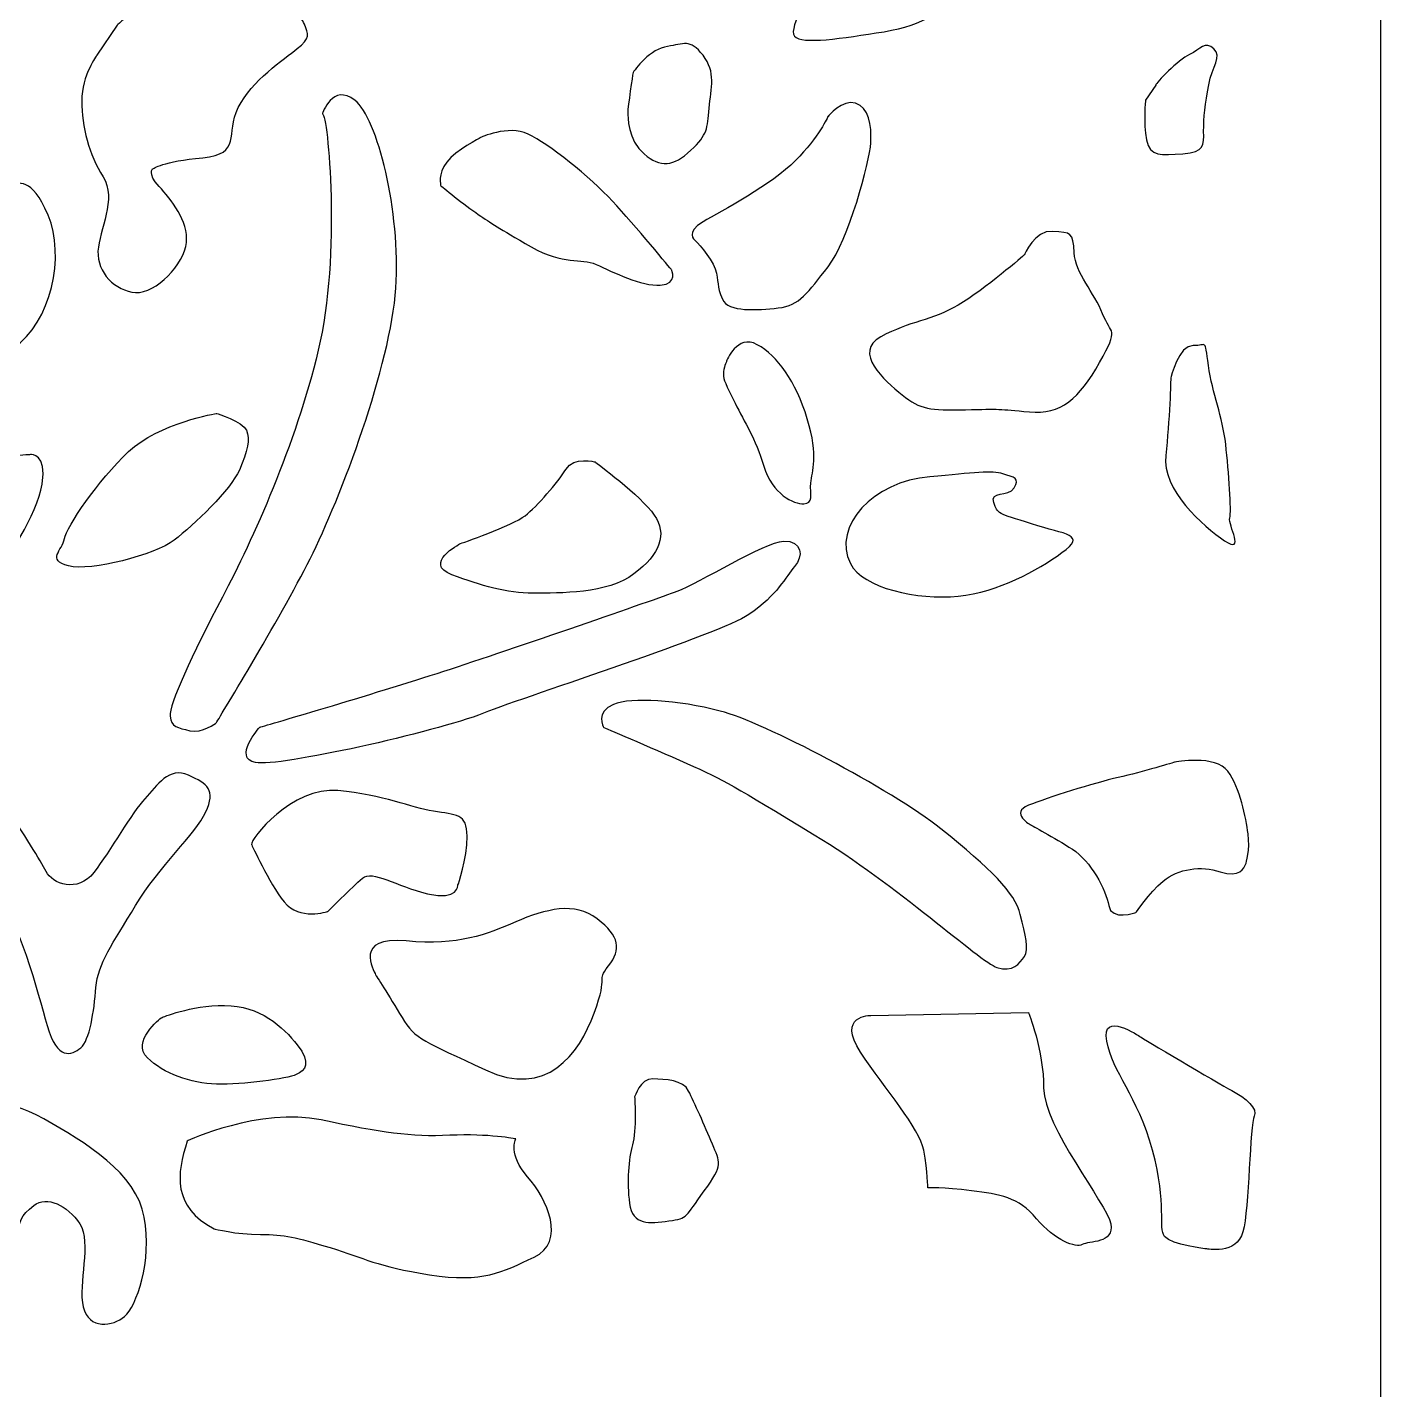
# Model space of a CAD drawing. Header units: centimetres. Extents: x -15.7 to -8.7, y -9 to 9.
# Drawn here: x -11.094 to -8.708, y 4.28 to 6.683 of the extents above; entities that cross this region are included whole.
import ezdxf

# ---------------------------------------------------------------- set-up
doc = ezdxf.new("R2010")
doc.units = ezdxf.units.CM
doc.header["$MEASUREMENT"] = 0
doc.layers.add('layer 1', color=7, linetype='Continuous')

msp = doc.modelspace()

# ---------------------------------------------------------------- linework, layer by layer
at = {"layer": 'layer 1', "color": 250, "lineweight": 30}
for points, knots in [([(-15.65204, 9.00077), (-15.65204, 9.00077), (-8.7077, 9.00077), (-8.7077, 9.00077), (-8.7077, 9.00077), (-8.7077, 9.00077), (-8.7077, -9.00021), (-8.7077, -9.00021), (-8.7077, -9.00021), (-8.7077, -9.00021), (-15.65204, -9.00021), (-15.65204, -9.00021), (-15.65204, -9.00021), (-15.65204, -9.00021), (-15.65204, 9.00077), (-15.65204, 9.00077)], [0, 0, 0, 0, 0.2, 0.2, 0.2, 0.2, 0.4, 0.4, 0.4, 0.4, 0.6, 0.6, 0.6, 0.6, 1, 1, 1, 1]), ([(-9.70706, 6.75182), (-9.70706, 6.75182), (-9.6479, 6.8259), (-9.56724, 6.8441), (-9.56724, 6.8441), (-9.48657, 6.86229), (-9.38259, 6.86229), (-9.38259, 6.86229), (-9.38259, 6.86229), (-9.38259, 6.86229), (-9.36646, 6.86879), (-9.36288, 6.8467), (-9.36288, 6.8467), (-9.35929, 6.8246), (-9.40231, 6.78042), (-9.44176, 6.74663), (-9.44176, 6.74663), (-9.48119, 6.71284), (-9.50987, 6.68684), (-9.58337, 6.67515), (-9.58337, 6.67515), (-9.65686, 6.66345), (-9.72857, 6.65175), (-9.74111, 6.66735), (-9.74111, 6.66735), (-9.75366, 6.68295), (-9.70706, 6.75182), (-9.70706, 6.75182)], [0, 0, 0, 0, 0.125, 0.125, 0.125, 0.125, 0.25, 0.25, 0.25, 0.25, 0.375, 0.375, 0.375, 0.375, 0.5, 0.5, 0.5, 0.5, 0.625, 0.625, 0.625, 0.625, 0.75, 0.75, 0.75, 0.75, 1, 1, 1, 1]), ([(-10.93498, 6.68684), (-10.93498, 6.68684), (-10.85431, 6.76872), (-10.7378, 6.74143), (-10.7378, 6.74143), (-10.62128, 6.71414), (-10.61231, 6.70504), (-10.60515, 6.68815), (-10.60515, 6.68815), (-10.59797, 6.67125), (-10.59439, 6.66345), (-10.61769, 6.64525), (-10.61769, 6.64525), (-10.64099, 6.62707), (-10.69836, 6.58808), (-10.72166, 6.54129), (-10.72166, 6.54129), (-10.74496, 6.4945), (-10.71449, 6.45941), (-10.7844, 6.45292), (-10.7844, 6.45292), (-10.85431, 6.44642), (-10.87224, 6.43343), (-10.87224, 6.43343), (-10.87224, 6.43343), (-10.87224, 6.43343), (-10.88299, 6.42563), (-10.86149, 6.40224), (-10.86149, 6.40224), (-10.83998, 6.37884), (-10.8095, 6.34115), (-10.81309, 6.30347), (-10.81309, 6.30347), (-10.81666, 6.26578), (-10.86686, 6.21249), (-10.90271, 6.21509), (-10.90271, 6.21509), (-10.93856, 6.21769), (-10.97083, 6.25018), (-10.96903, 6.28787), (-10.96903, 6.28787), (-10.96725, 6.32555), (-10.93498, 6.38014), (-10.96007, 6.41913), (-10.96007, 6.41913), (-10.98516, 6.45811), (-10.99772, 6.5075), (-10.99772, 6.55298), (-10.99772, 6.55298), (-10.99772, 6.59847), (-10.97083, 6.63356), (-10.97083, 6.63356), (-10.97083, 6.63356), (-10.97083, 6.63356), (-10.93498, 6.68684), (-10.93498, 6.68684)], [0, 0, 0, 0, 0.0666667, 0.0666667, 0.0666667, 0.0666667, 0.1333333, 0.1333333, 0.1333333, 0.1333333, 0.2, 0.2, 0.2, 0.2, 0.2666667, 0.2666667, 0.2666667, 0.2666667, 0.3333333, 0.3333333, 0.3333333, 0.3333333, 0.4, 0.4, 0.4, 0.4, 0.4666667, 0.4666667, 0.4666667, 0.4666667, 0.5333333, 0.5333333, 0.5333333, 0.5333333, 0.6, 0.6, 0.6, 0.6, 0.6666667, 0.6666667, 0.6666667, 0.6666667, 0.7333333, 0.7333333, 0.7333333, 0.7333333, 0.8, 0.8, 0.8, 0.8, 0.8666667, 0.8666667, 0.8666667, 0.8666667, 1, 1, 1, 1]), ([(-10.02613, 6.60107), (-10.02434, 6.60886), (-9.99387, 6.64525), (-9.96519, 6.64916), (-9.96519, 6.64916), (-9.93651, 6.65305), (-9.92576, 6.66345), (-9.90244, 6.63356), (-9.90244, 6.63356), (-9.87914, 6.60367), (-9.88811, 6.57638), (-9.89169, 6.53999), (-9.89169, 6.53999), (-9.89528, 6.5036), (-9.89349, 6.4945), (-9.92396, 6.46591), (-9.92396, 6.46591), (-9.95443, 6.43732), (-9.97773, 6.43472), (-10.00642, 6.45941), (-10.00642, 6.45941), (-10.0351, 6.48411), (-10.0351, 6.52569), (-10.0351, 6.53349), (-10.0351, 6.53349), (-10.0351, 6.54129), (-10.02613, 6.60107), (-10.02613, 6.60107)], [0, 0, 0, 0, 0.125, 0.125, 0.125, 0.125, 0.25, 0.25, 0.25, 0.25, 0.375, 0.375, 0.375, 0.375, 0.5, 0.5, 0.5, 0.5, 0.625, 0.625, 0.625, 0.625, 0.75, 0.75, 0.75, 0.75, 1, 1, 1, 1]), ([(-9.10445, 6.58063), (-9.10445, 6.5845), (-9.06439, 6.6258), (-9.04481, 6.63484), (-9.04481, 6.63484), (-9.02523, 6.64387), (-9.01722, 6.65936), (-9.00209, 6.64515), (-9.00209, 6.64515), (-8.98695, 6.63097), (-9.00476, 6.61483), (-9.01099, 6.58127), (-9.01099, 6.58127), (-9.01722, 6.54771), (-9.01989, 6.52383), (-9.01989, 6.49932), (-9.01989, 6.49932), (-9.01989, 6.4748), (-9.01722, 6.46253), (-9.05638, 6.45995), (-9.05638, 6.45995), (-9.09554, 6.45737), (-9.11424, 6.45415), (-9.12047, 6.48447), (-9.12047, 6.48447), (-9.1267, 6.5148), (-9.12225, 6.55417), (-9.12225, 6.55417), (-9.12225, 6.55417), (-9.12225, 6.55417), (-9.10445, 6.58063), (-9.10445, 6.58063)], [0, 0, 0, 0, 0.1111111, 0.1111111, 0.1111111, 0.1111111, 0.2222222, 0.2222222, 0.2222222, 0.2222222, 0.3333333, 0.3333333, 0.3333333, 0.3333333, 0.4444444, 0.4444444, 0.4444444, 0.4444444, 0.5555556, 0.5555556, 0.5555556, 0.5555556, 0.6666667, 0.6666667, 0.6666667, 0.6666667, 0.7777778, 0.7777778, 0.7777778, 0.7777778, 1, 1, 1, 1]), ([(-10.57351, 6.53051), (-10.57351, 6.53051), (-10.55551, 6.58528), (-10.51595, 6.55398), (-10.51595, 6.55398), (-10.47639, 6.52268), (-10.43507, 6.35838), (-10.44399, 6.22274), (-10.44399, 6.22274), (-10.45292, 6.08711), (-10.54114, 5.85238), (-10.59509, 5.74545), (-10.59509, 5.74545), (-10.64906, 5.63851), (-10.76058, 5.45594), (-10.76058, 5.45594), (-10.76058, 5.45594), (-10.76058, 5.45594), (-10.78587, 5.43713), (-10.80724, 5.44229), (-10.80724, 5.44229), (-10.8286, 5.44744), (-10.84016, 5.44874), (-10.84194, 5.4681), (-10.84194, 5.4681), (-10.84373, 5.48746), (-10.80375, 5.57592), (-10.74978, 5.67764), (-10.74978, 5.67764), (-10.69583, 5.77936), (-10.62101, 5.94593), (-10.5807, 6.1132), (-10.5807, 6.1132), (-10.54039, 6.28048), (-10.56336, 6.52928), (-10.57351, 6.53051)], [0, 0, 0, 0, 0.1, 0.1, 0.1, 0.1, 0.2, 0.2, 0.2, 0.2, 0.3, 0.3, 0.3, 0.3, 0.4, 0.4, 0.4, 0.4, 0.5, 0.5, 0.5, 0.5, 0.6, 0.6, 0.6, 0.6, 0.7, 0.7, 0.7, 0.7, 0.8, 0.8, 0.8, 0.8, 1, 1, 1, 1]), ([(-9.68196, 6.52569), (-9.68196, 6.52569), (-9.65686, 6.55688), (-9.63356, 6.54909), (-9.63356, 6.54909), (-9.61026, 6.54129), (-9.60488, 6.5114), (-9.60667, 6.47891), (-9.60667, 6.47891), (-9.60846, 6.44642), (-9.64611, 6.30606), (-9.68196, 6.26058), (-9.68196, 6.26058), (-9.71781, 6.21509), (-9.73215, 6.1917), (-9.7698, 6.1878), (-9.7698, 6.1878), (-9.80744, 6.1839), (-9.85764, 6.18001), (-9.86839, 6.20339), (-9.86839, 6.20339), (-9.87914, 6.22679), (-9.87377, 6.23458), (-9.88094, 6.25668), (-9.88094, 6.25668), (-9.88811, 6.27877), (-9.91679, 6.30736), (-9.91679, 6.30736), (-9.91679, 6.30736), (-9.91679, 6.30736), (-9.93471, 6.32166), (-9.90244, 6.33985), (-9.90244, 6.33985), (-9.87018, 6.35804), (-9.78055, 6.40613), (-9.73932, 6.44771), (-9.73932, 6.44771), (-9.69809, 6.4893), (-9.68196, 6.52569), (-9.68196, 6.52569)], [0, 0, 0, 0, 0.0909091, 0.0909091, 0.0909091, 0.0909091, 0.1818182, 0.1818182, 0.1818182, 0.1818182, 0.2727273, 0.2727273, 0.2727273, 0.2727273, 0.3636364, 0.3636364, 0.3636364, 0.3636364, 0.4545455, 0.4545455, 0.4545455, 0.4545455, 0.5454545, 0.5454545, 0.5454545, 0.5454545, 0.6363636, 0.6363636, 0.6363636, 0.6363636, 0.7272727, 0.7272727, 0.7272727, 0.7272727, 0.8181818, 0.8181818, 0.8181818, 0.8181818, 1, 1, 1, 1]), ([(-10.36493, 6.40353), (-10.36493, 6.40353), (-10.37031, 6.42432), (-10.35418, 6.44512), (-10.35418, 6.44512), (-10.33805, 6.46591), (-10.29502, 6.48801), (-10.29502, 6.48801), (-10.29502, 6.48801), (-10.29502, 6.48801), (-10.24662, 6.5114), (-10.21077, 6.4945), (-10.21077, 6.4945), (-10.17493, 6.47761), (-10.10142, 6.41913), (-10.06199, 6.37624), (-10.06199, 6.37624), (-10.02255, 6.33335), (-9.95802, 6.25538), (-9.95802, 6.25538), (-9.95802, 6.25538), (-9.95802, 6.25538), (-9.94547, 6.23069), (-9.97773, 6.22808), (-9.97773, 6.22808), (-10.01, 6.22548), (-10.06199, 6.25148), (-10.09067, 6.26448), (-10.09067, 6.26448), (-10.11935, 6.27746), (-10.14624, 6.26188), (-10.20539, 6.29567), (-10.20539, 6.29567), (-10.26455, 6.32946), (-10.27531, 6.33725), (-10.29861, 6.35285), (-10.29861, 6.35285), (-10.32192, 6.36844), (-10.36493, 6.40353), (-10.36493, 6.40353)], [0, 0, 0, 0, 0.0909091, 0.0909091, 0.0909091, 0.0909091, 0.1818182, 0.1818182, 0.1818182, 0.1818182, 0.2727273, 0.2727273, 0.2727273, 0.2727273, 0.3636364, 0.3636364, 0.3636364, 0.3636364, 0.4545455, 0.4545455, 0.4545455, 0.4545455, 0.5454545, 0.5454545, 0.5454545, 0.5454545, 0.6363636, 0.6363636, 0.6363636, 0.6363636, 0.7272727, 0.7272727, 0.7272727, 0.7272727, 0.8181818, 0.8181818, 0.8181818, 0.8181818, 1, 1, 1, 1]), ([(-11.47634, 6.34895), (-11.42077, 6.36454), (-11.35444, 6.38014), (-11.34369, 6.33856), (-11.34369, 6.33856), (-11.33293, 6.29696), (-11.34907, 6.25538), (-11.32934, 6.23069), (-11.32934, 6.23069), (-11.30963, 6.20599), (-11.23433, 6.1813), (-11.21462, 6.22289), (-11.21462, 6.22289), (-11.19491, 6.26448), (-11.17697, 6.33985), (-11.17697, 6.33985), (-11.17697, 6.33985), (-11.17697, 6.33985), (-11.15009, 6.42302), (-11.12858, 6.41263), (-11.12858, 6.41263), (-11.10706, 6.40224), (-11.08734, 6.42302), (-11.05688, 6.35154), (-11.05688, 6.35154), (-11.0264, 6.28007), (-11.05187, 6.16117), (-11.11782, 6.11762), (-11.11782, 6.11762), (-11.18377, 6.07407), (-11.3138, 6.07376), (-11.39568, 6.10462), (-11.39568, 6.10462), (-11.47755, 6.13548), (-11.52474, 6.13711), (-11.52474, 6.13711), (-11.52474, 6.13711), (-11.52474, 6.13711), (-11.58031, 6.14102), (-11.57493, 6.08903), (-11.57493, 6.08903), (-11.56955, 6.03705), (-11.56239, 5.98636), (-11.56239, 5.98636), (-11.56239, 5.98636), (-11.56239, 5.98636), (-11.5821, 5.92008), (-11.62871, 5.95647), (-11.62871, 5.95647), (-11.71716, 6.02554), (-11.71766, 6.13197), (-11.67531, 6.21639), (-11.67531, 6.21639), (-11.64823, 6.27041), (-11.54304, 6.33023), (-11.47634, 6.34895)], [0, 0, 0, 0, 0.0666667, 0.0666667, 0.0666667, 0.0666667, 0.1333333, 0.1333333, 0.1333333, 0.1333333, 0.2, 0.2, 0.2, 0.2, 0.2666667, 0.2666667, 0.2666667, 0.2666667, 0.3333333, 0.3333333, 0.3333333, 0.3333333, 0.4, 0.4, 0.4, 0.4, 0.4666667, 0.4666667, 0.4666667, 0.4666667, 0.5333333, 0.5333333, 0.5333333, 0.5333333, 0.6, 0.6, 0.6, 0.6, 0.6666667, 0.6666667, 0.6666667, 0.6666667, 0.7333333, 0.7333333, 0.7333333, 0.7333333, 0.8, 0.8, 0.8, 0.8, 0.8666667, 0.8666667, 0.8666667, 0.8666667, 1, 1, 1, 1]), ([(-9.33599, 6.28137), (-9.33599, 6.28137), (-9.31806, 6.32555), (-9.2858, 6.32296), (-9.2858, 6.32296), (-9.25353, 6.32036), (-9.24995, 6.32166), (-9.24815, 6.28526), (-9.24815, 6.28526), (-9.24636, 6.24888), (-9.2123, 6.21509), (-9.19796, 6.1774), (-9.19796, 6.1774), (-9.18363, 6.13971), (-9.16749, 6.1553), (-9.20333, 6.09163), (-9.20333, 6.09163), (-9.23919, 6.02794), (-9.27146, 5.99936), (-9.32702, 6.00455), (-9.32702, 6.00455), (-9.38259, 6.00976), (-9.37722, 6.00976), (-9.43996, 6.00845), (-9.43996, 6.00845), (-9.5027, 6.00716), (-9.51883, 6.00845), (-9.55109, 6.03445), (-9.55109, 6.03445), (-9.58337, 6.06044), (-9.63894, 6.10982), (-9.58875, 6.13711), (-9.58875, 6.13711), (-9.53856, 6.16441), (-9.49912, 6.16571), (-9.45252, 6.193), (-9.45252, 6.193), (-9.4059, 6.22029), (-9.33599, 6.28137), (-9.33599, 6.28137)], [0, 0, 0, 0, 0.0909091, 0.0909091, 0.0909091, 0.0909091, 0.1818182, 0.1818182, 0.1818182, 0.1818182, 0.2727273, 0.2727273, 0.2727273, 0.2727273, 0.3636364, 0.3636364, 0.3636364, 0.3636364, 0.4545455, 0.4545455, 0.4545455, 0.4545455, 0.5454545, 0.5454545, 0.5454545, 0.5454545, 0.6363636, 0.6363636, 0.6363636, 0.6363636, 0.7272727, 0.7272727, 0.7272727, 0.7272727, 0.8181818, 0.8181818, 0.8181818, 0.8181818, 1, 1, 1, 1]), ([(-9.86105, 6.09341), (-9.86105, 6.09341), (-9.84236, 6.1431), (-9.80675, 6.12309), (-9.80675, 6.12309), (-9.77114, 6.10309), (-9.7391, 6.05921), (-9.71863, 5.9921), (-9.71863, 5.9921), (-9.69815, 5.92498), (-9.71061, 5.90046), (-9.71239, 5.87917), (-9.71239, 5.87917), (-9.71418, 5.85787), (-9.70706, 5.84303), (-9.72486, 5.84238), (-9.72486, 5.84238), (-9.74267, 5.84174), (-9.78004, 5.85916), (-9.79517, 5.90885), (-9.79517, 5.90885), (-9.81031, 5.95854), (-9.829, 5.98564), (-9.84591, 6.01985), (-9.84591, 6.01985), (-9.86283, 6.05405), (-9.86638, 6.0605), (-9.86638, 6.07147), (-9.86638, 6.07147), (-9.86638, 6.08244), (-9.86105, 6.09341), (-9.86105, 6.09341)], [0, 0, 0, 0, 0.1111111, 0.1111111, 0.1111111, 0.1111111, 0.2222222, 0.2222222, 0.2222222, 0.2222222, 0.3333333, 0.3333333, 0.3333333, 0.3333333, 0.4444444, 0.4444444, 0.4444444, 0.4444444, 0.5555556, 0.5555556, 0.5555556, 0.5555556, 0.6666667, 0.6666667, 0.6666667, 0.6666667, 0.7777778, 0.7777778, 0.7777778, 0.7777778, 1, 1, 1, 1]), ([(-9.07786, 6.06433), (-9.07786, 6.06433), (-9.06352, 6.12282), (-9.03843, 6.12152), (-9.03843, 6.12152), (-9.01333, 6.12022), (-9.0187, 6.13711), (-9.01154, 6.08643), (-9.01154, 6.08643), (-9.00436, 6.03574), (-8.98644, 5.99675), (-8.98106, 5.94737), (-8.98106, 5.94737), (-8.97568, 5.89799), (-8.9703, 5.82911), (-8.97388, 5.81741), (-8.97388, 5.81741), (-8.97747, 5.80572), (-8.94521, 5.75243), (-8.98285, 5.77712), (-8.98285, 5.77712), (-9.02049, 5.80182), (-9.09399, 5.8681), (-9.08682, 5.92788), (-9.08682, 5.92788), (-9.07965, 5.98766), (-9.07786, 6.06433), (-9.07786, 6.06433)], [0, 0, 0, 0, 0.125, 0.125, 0.125, 0.125, 0.25, 0.25, 0.25, 0.25, 0.375, 0.375, 0.375, 0.375, 0.5, 0.5, 0.5, 0.5, 0.625, 0.625, 0.625, 0.625, 0.75, 0.75, 0.75, 0.75, 1, 1, 1, 1]), ([(-10.75931, 6.00196), (-10.75931, 6.00196), (-10.86149, 5.98506), (-10.91525, 5.93438), (-10.91525, 5.93438), (-10.96903, 5.88369), (-11.02461, 5.80182), (-11.02819, 5.78102), (-11.02819, 5.78102), (-11.03178, 5.76023), (-11.06046, 5.74333), (-11.02102, 5.73294), (-11.02102, 5.73294), (-10.98159, 5.72255), (-10.86865, 5.75243), (-10.8346, 5.77842), (-10.8346, 5.77842), (-10.80053, 5.80442), (-10.73421, 5.8681), (-10.71987, 5.90188), (-10.71987, 5.90188), (-10.70553, 5.93568), (-10.70015, 5.95647), (-10.70732, 5.97207), (-10.70732, 5.97207), (-10.71449, 5.98766), (-10.75931, 6.00196), (-10.75931, 6.00196)], [0, 0, 0, 0, 0.125, 0.125, 0.125, 0.125, 0.25, 0.25, 0.25, 0.25, 0.375, 0.375, 0.375, 0.375, 0.5, 0.5, 0.5, 0.5, 0.625, 0.625, 0.625, 0.625, 0.75, 0.75, 0.75, 0.75, 1, 1, 1, 1]), ([(-11.45303, 5.80052), (-11.45303, 5.80052), (-11.37954, 5.89799), (-11.25585, 5.91229), (-11.25585, 5.91229), (-11.13216, 5.92658), (-11.08734, 5.92918), (-11.08734, 5.92918), (-11.08734, 5.92918), (-11.08734, 5.92918), (-11.05867, 5.93178), (-11.06763, 5.87719), (-11.06763, 5.87719), (-11.07659, 5.82261), (-11.13216, 5.74204), (-11.14651, 5.71604), (-11.14651, 5.71604), (-11.16084, 5.69005), (-11.19132, 5.64327), (-11.23075, 5.66926), (-11.23075, 5.66926), (-11.2702, 5.69525), (-11.32756, 5.72904), (-11.32756, 5.72904), (-11.32756, 5.72904), (-11.32756, 5.72904), (-11.37058, 5.74593), (-11.39208, 5.73553), (-11.39208, 5.73553), (-11.4136, 5.72514), (-11.44586, 5.70565), (-11.44586, 5.70565), (-11.44586, 5.70565), (-11.44586, 5.70565), (-11.50681, 5.68746), (-11.50143, 5.71865), (-11.50143, 5.71865), (-11.49606, 5.74983), (-11.45303, 5.80052), (-11.45303, 5.80052)], [0, 0, 0, 0, 0.0909091, 0.0909091, 0.0909091, 0.0909091, 0.1818182, 0.1818182, 0.1818182, 0.1818182, 0.2727273, 0.2727273, 0.2727273, 0.2727273, 0.3636364, 0.3636364, 0.3636364, 0.3636364, 0.4545455, 0.4545455, 0.4545455, 0.4545455, 0.5454545, 0.5454545, 0.5454545, 0.5454545, 0.6363636, 0.6363636, 0.6363636, 0.6363636, 0.7272727, 0.7272727, 0.7272727, 0.7272727, 0.8181818, 0.8181818, 0.8181818, 0.8181818, 1, 1, 1, 1]), ([(-10.33087, 5.77193), (-10.33087, 5.77193), (-10.3972, 5.73684), (-10.34522, 5.71734), (-10.34522, 5.71734), (-10.29323, 5.69785), (-10.24841, 5.68485), (-10.20181, 5.68485), (-10.20181, 5.68485), (-10.15521, 5.68485), (-10.07094, 5.68356), (-10.02434, 5.71865), (-10.02434, 5.71865), (-9.97773, 5.75373), (-9.96519, 5.78882), (-9.98849, 5.82261), (-9.98849, 5.82261), (-10.0118, 5.8564), (-10.09246, 5.91618), (-10.09246, 5.91618), (-10.09246, 5.91618), (-10.09246, 5.91618), (-10.13011, 5.92658), (-10.14445, 5.90319), (-10.14445, 5.90319), (-10.15879, 5.8798), (-10.19463, 5.83821), (-10.21615, 5.82132), (-10.21615, 5.82132), (-10.23766, 5.80442), (-10.33087, 5.77193), (-10.33087, 5.77193)], [0, 0, 0, 0, 0.1111111, 0.1111111, 0.1111111, 0.1111111, 0.2222222, 0.2222222, 0.2222222, 0.2222222, 0.3333333, 0.3333333, 0.3333333, 0.3333333, 0.4444444, 0.4444444, 0.4444444, 0.4444444, 0.5555556, 0.5555556, 0.5555556, 0.5555556, 0.6666667, 0.6666667, 0.6666667, 0.6666667, 0.7777778, 0.7777778, 0.7777778, 0.7777778, 1, 1, 1, 1]), ([(-9.5027, 5.89019), (-9.42383, 5.89669), (-9.39335, 5.90188), (-9.37364, 5.89539), (-9.37364, 5.89539), (-9.35392, 5.88889), (-9.34316, 5.88759), (-9.35392, 5.8707), (-9.35392, 5.8707), (-9.36467, 5.8538), (-9.39694, 5.8655), (-9.38977, 5.84471), (-9.38977, 5.84471), (-9.38259, 5.82391), (-9.38439, 5.82651), (-9.32344, 5.80702), (-9.32344, 5.80702), (-9.2625, 5.78753), (-9.22485, 5.78882), (-9.26966, 5.75633), (-9.26966, 5.75633), (-9.31448, 5.72384), (-9.3808, 5.68746), (-9.45252, 5.67966), (-9.45252, 5.67966), (-9.52421, 5.67186), (-9.62102, 5.69395), (-9.64252, 5.73684), (-9.64252, 5.73684), (-9.67555, 5.8027), (-9.60228, 5.88199), (-9.5027, 5.89019)], [0, 0, 0, 0, 0.1111111, 0.1111111, 0.1111111, 0.1111111, 0.2222222, 0.2222222, 0.2222222, 0.2222222, 0.3333333, 0.3333333, 0.3333333, 0.3333333, 0.4444444, 0.4444444, 0.4444444, 0.4444444, 0.5555556, 0.5555556, 0.5555556, 0.5555556, 0.6666667, 0.6666667, 0.6666667, 0.6666667, 0.7777778, 0.7777778, 0.7777778, 0.7777778, 1, 1, 1, 1]), ([(-10.68401, 5.44833), (-10.68401, 5.44833), (-10.73242, 5.39374), (-10.69119, 5.38594), (-10.69119, 5.38594), (-10.64996, 5.37815), (-10.37569, 5.43923), (-10.28965, 5.47302), (-10.28965, 5.47302), (-10.2036, 5.50681), (-9.87377, 5.61208), (-9.82178, 5.64716), (-9.82178, 5.64716), (-9.7698, 5.68226), (-9.75725, 5.71344), (-9.74111, 5.73164), (-9.74111, 5.73164), (-9.72499, 5.74983), (-9.72753, 5.77785), (-9.76047, 5.77656), (-9.76047, 5.77656), (-9.79339, 5.77527), (-9.91001, 5.70235), (-9.94828, 5.68815), (-9.94828, 5.68815), (-9.98655, 5.67396), (-10.23587, 5.58739), (-10.35956, 5.54709), (-10.35956, 5.54709), (-10.48325, 5.50681), (-10.68401, 5.44833), (-10.68401, 5.44833)], [0, 0, 0, 0, 0.1111111, 0.1111111, 0.1111111, 0.1111111, 0.2222222, 0.2222222, 0.2222222, 0.2222222, 0.3333333, 0.3333333, 0.3333333, 0.3333333, 0.4444444, 0.4444444, 0.4444444, 0.4444444, 0.5555556, 0.5555556, 0.5555556, 0.5555556, 0.6666667, 0.6666667, 0.6666667, 0.6666667, 0.7777778, 0.7777778, 0.7777778, 0.7777778, 1, 1, 1, 1]), ([(-11.44586, 5.47172), (-11.44586, 5.47172), (-11.46379, 5.49382), (-11.45124, 5.50291), (-11.45124, 5.50291), (-11.4387, 5.51201), (-11.43152, 5.5302), (-11.37774, 5.51331), (-11.37774, 5.51331), (-11.32398, 5.49641), (-11.18236, 5.38464), (-11.13933, 5.31967), (-11.13933, 5.31967), (-11.09631, 5.25468), (-11.07121, 5.2144), (-11.06046, 5.19361), (-11.06046, 5.19361), (-11.0497, 5.17281), (-11.00489, 5.15462), (-10.97621, 5.19231), (-10.97621, 5.19231), (-10.94752, 5.22999), (-10.90809, 5.29888), (-10.88658, 5.32227), (-10.88658, 5.32227), (-10.86507, 5.34566), (-10.84356, 5.37945), (-10.8095, 5.36386), (-10.8095, 5.36386), (-10.77544, 5.34826), (-10.7611, 5.33787), (-10.77902, 5.29888), (-10.77902, 5.29888), (-10.79695, 5.25989), (-10.86149, 5.2027), (-10.90271, 5.13383), (-10.90271, 5.13383), (-10.94394, 5.06494), (-10.96903, 5.03245), (-10.97263, 4.98957), (-10.97263, 4.98957), (-10.97621, 4.94668), (-10.98338, 4.896), (-10.99952, 4.883), (-10.99952, 4.883), (-11.01564, 4.87001), (-11.04074, 4.85961), (-11.05867, 4.92199), (-11.05867, 4.92199), (-11.07659, 4.98437), (-11.10348, 5.09874), (-11.16802, 5.2001), (-11.16802, 5.2001), (-11.23255, 5.30147), (-11.37416, 5.41065), (-11.37416, 5.41065), (-11.37416, 5.41065), (-11.37416, 5.41065), (-11.44586, 5.47172), (-11.44586, 5.47172)], [0, 0, 0, 0, 0.0625, 0.0625, 0.0625, 0.0625, 0.125, 0.125, 0.125, 0.125, 0.1875, 0.1875, 0.1875, 0.1875, 0.25, 0.25, 0.25, 0.25, 0.3125, 0.3125, 0.3125, 0.3125, 0.375, 0.375, 0.375, 0.375, 0.4375, 0.4375, 0.4375, 0.4375, 0.5, 0.5, 0.5, 0.5, 0.5625, 0.5625, 0.5625, 0.5625, 0.625, 0.625, 0.625, 0.625, 0.6875, 0.6875, 0.6875, 0.6875, 0.75, 0.75, 0.75, 0.75, 0.8125, 0.8125, 0.8125, 0.8125, 0.875, 0.875, 0.875, 0.875, 1, 1, 1, 1]), ([(-10.07812, 5.44833), (-10.07812, 5.44833), (-10.09246, 5.47562), (-10.0602, 5.48861), (-10.0602, 5.48861), (-10.02794, 5.50162), (-9.94727, 5.49641), (-9.87198, 5.47692), (-9.87198, 5.47692), (-9.79668, 5.45742), (-9.57082, 5.33916), (-9.48298, 5.26898), (-9.48298, 5.26898), (-9.39515, 5.19881), (-9.35213, 5.15592), (-9.34316, 5.11823), (-9.34316, 5.11823), (-9.33419, 5.08054), (-9.32702, 5.05714), (-9.33599, 5.04416), (-9.33599, 5.04416), (-9.34495, 5.03116), (-9.35571, 5.01556), (-9.38439, 5.02466), (-9.38439, 5.02466), (-9.41307, 5.03376), (-9.56271, 5.17205), (-9.70658, 5.25885), (-9.70658, 5.25885), (-9.85047, 5.34566), (-9.86301, 5.35476), (-9.93113, 5.38464), (-9.93113, 5.38464), (-9.99925, 5.41454), (-10.07812, 5.44833), (-10.07812, 5.44833)], [0, 0, 0, 0, 0.1, 0.1, 0.1, 0.1, 0.2, 0.2, 0.2, 0.2, 0.3, 0.3, 0.3, 0.3, 0.4, 0.4, 0.4, 0.4, 0.5, 0.5, 0.5, 0.5, 0.6, 0.6, 0.6, 0.6, 0.7, 0.7, 0.7, 0.7, 0.8, 0.8, 0.8, 0.8, 1, 1, 1, 1]), ([(-9.32431, 5.27579), (-9.32431, 5.27579), (-9.36258, 5.29709), (-9.32876, 5.31065), (-9.32876, 5.31065), (-9.29493, 5.32419), (-9.21304, 5.35), (-9.17032, 5.35968), (-9.17032, 5.35968), (-9.12759, 5.36937), (-9.07063, 5.38679), (-9.07063, 5.38679), (-9.07063, 5.38679), (-9.07063, 5.38679), (-8.99853, 5.40034), (-8.97717, 5.37066), (-8.97717, 5.37066), (-8.9558, 5.34097), (-8.94512, 5.28934), (-8.94156, 5.26031), (-8.94156, 5.26031), (-8.93799, 5.23127), (-8.94423, 5.21061), (-8.94601, 5.2061), (-8.94601, 5.2061), (-8.94779, 5.20158), (-8.95669, 5.18158), (-8.99052, 5.1932), (-8.99052, 5.1932), (-9.02434, 5.20481), (-9.06529, 5.19901), (-9.0911, 5.17706), (-9.0911, 5.17706), (-9.11691, 5.15512), (-9.13916, 5.12156), (-9.13916, 5.12156), (-9.13916, 5.12156), (-9.13916, 5.12156), (-9.18278, 5.10607), (-9.18723, 5.13383), (-9.18723, 5.13383), (-9.19168, 5.16158), (-9.21928, 5.21255), (-9.25132, 5.2332), (-9.25132, 5.2332), (-9.28336, 5.25385), (-9.32431, 5.27579), (-9.32431, 5.27579)], [0, 0, 0, 0, 0.0769231, 0.0769231, 0.0769231, 0.0769231, 0.1538462, 0.1538462, 0.1538462, 0.1538462, 0.2307692, 0.2307692, 0.2307692, 0.2307692, 0.3076923, 0.3076923, 0.3076923, 0.3076923, 0.3846154, 0.3846154, 0.3846154, 0.3846154, 0.4615385, 0.4615385, 0.4615385, 0.4615385, 0.5384615, 0.5384615, 0.5384615, 0.5384615, 0.6153846, 0.6153846, 0.6153846, 0.6153846, 0.6923077, 0.6923077, 0.6923077, 0.6923077, 0.7692308, 0.7692308, 0.7692308, 0.7692308, 0.8461538, 0.8461538, 0.8461538, 0.8461538, 1, 1, 1, 1]), ([(-10.69836, 5.24169), (-10.70194, 5.24949), (-10.62666, 5.34436), (-10.54599, 5.33656), (-10.54599, 5.33656), (-10.46532, 5.32876), (-10.41692, 5.30667), (-10.37749, 5.30017), (-10.37749, 5.30017), (-10.33805, 5.29367), (-10.31833, 5.29627), (-10.31833, 5.25599), (-10.31833, 5.25599), (-10.31833, 5.2157), (-10.33447, 5.17022), (-10.33447, 5.17022), (-10.33447, 5.17022), (-10.33447, 5.17022), (-10.33267, 5.14162), (-10.38825, 5.15462), (-10.38825, 5.15462), (-10.44381, 5.16762), (-10.48503, 5.19751), (-10.50297, 5.18191), (-10.50297, 5.18191), (-10.52089, 5.16632), (-10.56392, 5.12342), (-10.56392, 5.12342), (-10.56392, 5.12342), (-10.56392, 5.12342), (-10.6141, 5.10654), (-10.64099, 5.14032), (-10.64099, 5.14032), (-10.66788, 5.17412), (-10.69836, 5.24169), (-10.69836, 5.24169)], [0, 0, 0, 0, 0.1, 0.1, 0.1, 0.1, 0.2, 0.2, 0.2, 0.2, 0.3, 0.3, 0.3, 0.3, 0.4, 0.4, 0.4, 0.4, 0.5, 0.5, 0.5, 0.5, 0.6, 0.6, 0.6, 0.6, 0.7, 0.7, 0.7, 0.7, 0.8, 0.8, 0.8, 0.8, 1, 1, 1, 1]), ([(-10.47967, 5.01166), (-10.48325, 5.01946), (-10.5191, 5.08054), (-10.42589, 5.07145), (-10.42589, 5.07145), (-10.33267, 5.06235), (-10.28427, 5.08315), (-10.23228, 5.10523), (-10.23228, 5.10523), (-10.1803, 5.12732), (-10.12832, 5.14162), (-10.08888, 5.11044), (-10.08888, 5.11044), (-10.04945, 5.07925), (-10.04586, 5.05714), (-10.06916, 5.02726), (-10.06916, 5.02726), (-10.09246, 4.99737), (-10.06737, 5.01686), (-10.09425, 4.94408), (-10.09425, 4.94408), (-10.12115, 4.87131), (-10.1785, 4.79333), (-10.28607, 4.84401), (-10.28607, 4.84401), (-10.39362, 4.8947), (-10.40975, 4.8973), (-10.43306, 4.93629), (-10.43306, 4.93629), (-10.45636, 4.97527), (-10.47967, 5.01166), (-10.47967, 5.01166)], [0, 0, 0, 0, 0.1111111, 0.1111111, 0.1111111, 0.1111111, 0.2222222, 0.2222222, 0.2222222, 0.2222222, 0.3333333, 0.3333333, 0.3333333, 0.3333333, 0.4444444, 0.4444444, 0.4444444, 0.4444444, 0.5555556, 0.5555556, 0.5555556, 0.5555556, 0.6666667, 0.6666667, 0.6666667, 0.6666667, 0.7777778, 0.7777778, 0.7777778, 0.7777778, 1, 1, 1, 1]), ([(-10.85619, 4.93636), (-10.86064, 4.93507), (-10.91049, 4.89312), (-10.882, 4.86538), (-10.882, 4.86538), (-10.85352, 4.83763), (-10.80634, 4.8202), (-10.76005, 4.81891), (-10.76005, 4.81891), (-10.71377, 4.81762), (-10.63545, 4.8286), (-10.61942, 4.83569), (-10.61942, 4.83569), (-10.60339, 4.84278), (-10.59271, 4.85569), (-10.61764, 4.88796), (-10.61764, 4.88796), (-10.64257, 4.92022), (-10.6844, 4.95765), (-10.74582, 4.95765), (-10.74582, 4.95765), (-10.80724, 4.95765), (-10.85619, 4.93636), (-10.85619, 4.93636)], [0, 0, 0, 0, 0.1428571, 0.1428571, 0.1428571, 0.1428571, 0.2857143, 0.2857143, 0.2857143, 0.2857143, 0.4285714, 0.4285714, 0.4285714, 0.4285714, 0.5714286, 0.5714286, 0.5714286, 0.5714286, 0.7142857, 0.7142857, 0.7142857, 0.7142857, 1, 1, 1, 1]), ([(-9.13163, 4.9025), (-9.13163, 4.9025), (-9.20155, 4.95058), (-9.19079, 4.8947), (-9.19079, 4.8947), (-9.18003, 4.83882), (-9.13701, 4.79983), (-9.11012, 4.70236), (-9.11012, 4.70236), (-9.08324, 4.60489), (-9.10116, 4.5659), (-9.08861, 4.55031), (-9.08861, 4.55031), (-9.07607, 4.53471), (-9.01512, 4.52822), (-9.01512, 4.52822), (-9.01512, 4.52822), (-9.01512, 4.52822), (-8.96134, 4.51781), (-8.95058, 4.5581), (-8.95058, 4.5581), (-8.93983, 4.59839), (-8.93804, 4.74914), (-8.93086, 4.76214), (-8.93086, 4.76214), (-8.9237, 4.77514), (-8.94521, 4.79463), (-8.9703, 4.80762), (-8.9703, 4.80762), (-8.99539, 4.82062), (-9.13163, 4.9025), (-9.13163, 4.9025)], [0, 0, 0, 0, 0.1111111, 0.1111111, 0.1111111, 0.1111111, 0.2222222, 0.2222222, 0.2222222, 0.2222222, 0.3333333, 0.3333333, 0.3333333, 0.3333333, 0.4444444, 0.4444444, 0.4444444, 0.4444444, 0.5555556, 0.5555556, 0.5555556, 0.5555556, 0.6666667, 0.6666667, 0.6666667, 0.6666667, 0.7777778, 0.7777778, 0.7777778, 0.7777778, 1, 1, 1, 1]), ([(-9.60667, 4.94019), (-9.60667, 4.94019), (-9.66762, 4.94019), (-9.6246, 4.87521), (-9.6246, 4.87521), (-9.58158, 4.81023), (-9.52063, 4.74135), (-9.51346, 4.70236), (-9.51346, 4.70236), (-9.50629, 4.66337), (-9.50629, 4.63608), (-9.50629, 4.63608), (-9.50629, 4.63608), (-9.50629, 4.63608), (-9.4794, 4.63738), (-9.42921, 4.63088), (-9.42921, 4.63088), (-9.37901, 4.62438), (-9.34675, 4.62049), (-9.31448, 4.5815), (-9.31448, 4.5815), (-9.28222, 4.54251), (-9.24457, 4.52951), (-9.23381, 4.53601), (-9.23381, 4.53601), (-9.22306, 4.54251), (-9.17645, 4.53731), (-9.18363, 4.5724), (-9.18363, 4.5724), (-9.19079, 4.60749), (-9.30193, 4.74395), (-9.30193, 4.81152), (-9.30193, 4.81152), (-9.30193, 4.8791), (-9.32882, 4.94539), (-9.32882, 4.94539), (-9.32882, 4.94539), (-9.32882, 4.94539), (-9.60667, 4.94019), (-9.60667, 4.94019)], [0, 0, 0, 0, 0.0909091, 0.0909091, 0.0909091, 0.0909091, 0.1818182, 0.1818182, 0.1818182, 0.1818182, 0.2727273, 0.2727273, 0.2727273, 0.2727273, 0.3636364, 0.3636364, 0.3636364, 0.3636364, 0.4545455, 0.4545455, 0.4545455, 0.4545455, 0.5454545, 0.5454545, 0.5454545, 0.5454545, 0.6363636, 0.6363636, 0.6363636, 0.6363636, 0.7272727, 0.7272727, 0.7272727, 0.7272727, 0.8181818, 0.8181818, 0.8181818, 0.8181818, 1, 1, 1, 1]), ([(-10.02304, 4.79632), (-10.02304, 4.79632), (-10.01325, 4.8286), (-9.991, 4.82795), (-9.991, 4.82795), (-9.96875, 4.8273), (-9.93759, 4.82666), (-9.9278, 4.80665), (-9.9278, 4.80665), (-9.91801, 4.78664), (-9.89932, 4.74534), (-9.88597, 4.71308), (-9.88597, 4.71308), (-9.87262, 4.68081), (-9.8655, 4.67759), (-9.90021, 4.63048), (-9.90021, 4.63048), (-9.93493, 4.58337), (-9.9278, 4.58272), (-9.96251, 4.57756), (-9.96251, 4.57756), (-9.99724, 4.5724), (-10.02661, 4.56982), (-10.03194, 4.60854), (-10.03194, 4.60854), (-10.03729, 4.64726), (-10.03372, 4.68662), (-10.02661, 4.71179), (-10.02661, 4.71179), (-10.01949, 4.73695), (-10.02304, 4.79632), (-10.02304, 4.79632)], [0, 0, 0, 0, 0.1111111, 0.1111111, 0.1111111, 0.1111111, 0.2222222, 0.2222222, 0.2222222, 0.2222222, 0.3333333, 0.3333333, 0.3333333, 0.3333333, 0.4444444, 0.4444444, 0.4444444, 0.4444444, 0.5555556, 0.5555556, 0.5555556, 0.5555556, 0.6666667, 0.6666667, 0.6666667, 0.6666667, 0.7777778, 0.7777778, 0.7777778, 0.7777778, 1, 1, 1, 1]), ([(-11.59231, 4.64209), (-11.59231, 4.64209), (-11.54959, 4.66855), (-11.48016, 4.65952), (-11.48016, 4.65952), (-11.41073, 4.65048), (-11.40005, 4.64726), (-11.40005, 4.64726), (-11.40005, 4.64726), (-11.40005, 4.64726), (-11.39827, 4.64468), (-11.38848, 4.6821), (-11.38848, 4.6821), (-11.37869, 4.71953), (-11.31905, 4.7718), (-11.24874, 4.77761), (-11.24874, 4.77761), (-11.17841, 4.78342), (-11.13836, 4.79955), (-11.06448, 4.75761), (-11.06448, 4.75761), (-10.9906, 4.71566), (-10.90159, 4.6621), (-10.88735, 4.58402), (-10.88735, 4.58402), (-10.8731, 4.50593), (-10.90159, 4.42656), (-10.92206, 4.40914), (-10.92206, 4.40914), (-10.94253, 4.39171), (-10.98526, 4.38525), (-10.99506, 4.42591), (-10.99506, 4.42591), (-11.00484, 4.46657), (-10.97992, 4.53949), (-11.00127, 4.5724), (-11.00127, 4.5724), (-11.02264, 4.60531), (-11.05914, 4.62273), (-11.08228, 4.60466), (-11.08228, 4.60466), (-11.10542, 4.5866), (-11.10898, 4.57756), (-11.10987, 4.54529), (-11.10987, 4.54529), (-11.11076, 4.51303), (-11.13124, 4.47754), (-11.19443, 4.4685), (-11.19443, 4.4685), (-11.25763, 4.45947), (-11.37869, 4.46721), (-11.44455, 4.50012), (-11.44455, 4.50012), (-11.51042, 4.53304), (-11.57541, 4.57369), (-11.59142, 4.59047), (-11.59142, 4.59047), (-11.60745, 4.60724), (-11.62436, 4.61951), (-11.61901, 4.6279), (-11.61901, 4.6279), (-11.61368, 4.63629), (-11.59231, 4.64209), (-11.59231, 4.64209)], [0, 0, 0, 0, 0.0588235, 0.0588235, 0.0588235, 0.0588235, 0.1176471, 0.1176471, 0.1176471, 0.1176471, 0.1764706, 0.1764706, 0.1764706, 0.1764706, 0.2352941, 0.2352941, 0.2352941, 0.2352941, 0.2941176, 0.2941176, 0.2941176, 0.2941176, 0.3529412, 0.3529412, 0.3529412, 0.3529412, 0.4117647, 0.4117647, 0.4117647, 0.4117647, 0.4705882, 0.4705882, 0.4705882, 0.4705882, 0.5294118, 0.5294118, 0.5294118, 0.5294118, 0.5882353, 0.5882353, 0.5882353, 0.5882353, 0.6470588, 0.6470588, 0.6470588, 0.6470588, 0.7058824, 0.7058824, 0.7058824, 0.7058824, 0.7647059, 0.7647059, 0.7647059, 0.7647059, 0.8235294, 0.8235294, 0.8235294, 0.8235294, 0.8823529, 0.8823529, 0.8823529, 0.8823529, 1, 1, 1, 1]), ([(-10.81169, 4.71856), (-10.81169, 4.71856), (-10.6835, 4.77826), (-10.57581, 4.75567), (-10.57581, 4.75567), (-10.4681, 4.73308), (-10.41826, 4.72534), (-10.34882, 4.72856), (-10.34882, 4.72856), (-10.27939, 4.73179), (-10.23262, 4.72227), (-10.23262, 4.72227), (-10.23262, 4.72227), (-10.23262, 4.72227), (-10.24647, 4.69437), (-10.21175, 4.65565), (-10.21175, 4.65565), (-10.17703, 4.61692), (-10.14321, 4.54014), (-10.20018, 4.51368), (-10.20018, 4.51368), (-10.25715, 4.48722), (-10.29008, 4.46786), (-10.38443, 4.4827), (-10.38443, 4.4827), (-10.47879, 4.49754), (-10.49837, 4.51174), (-10.55979, 4.53046), (-10.55979, 4.53046), (-10.6212, 4.54917), (-10.639, 4.55368), (-10.68262, 4.55368), (-10.68262, 4.55368), (-10.72623, 4.55368), (-10.76401, 4.56363), (-10.76401, 4.56363), (-10.76401, 4.56363), (-10.8384, 4.60275), (-10.8304, 4.66025), (-10.81169, 4.71856)], [0, 0, 0, 0, 0.0909091, 0.0909091, 0.0909091, 0.0909091, 0.1818182, 0.1818182, 0.1818182, 0.1818182, 0.2727273, 0.2727273, 0.2727273, 0.2727273, 0.3636364, 0.3636364, 0.3636364, 0.3636364, 0.4545455, 0.4545455, 0.4545455, 0.4545455, 0.5454545, 0.5454545, 0.5454545, 0.5454545, 0.6363636, 0.6363636, 0.6363636, 0.6363636, 0.7272727, 0.7272727, 0.7272727, 0.7272727, 0.8181818, 0.8181818, 0.8181818, 0.8181818, 1, 1, 1, 1])]:
    msp.add_open_spline(points, degree=3, knots=knots, dxfattribs=at)

doc.saveas('drawing.dxf')
